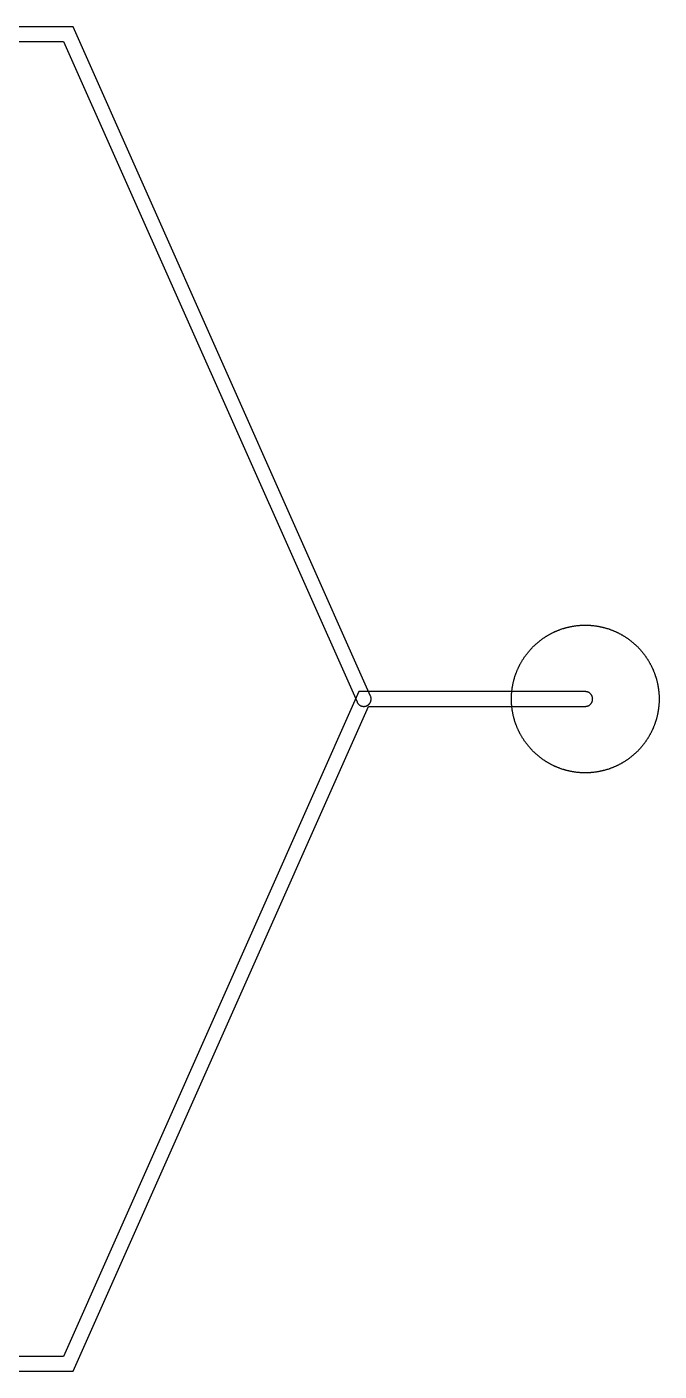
# Model space of a CAD drawing. Extents: x -44500 to 44500, y -47000 to 47000.
# Drawn here: x 12438 to 21000, y -44100 to -25900 of the extents above; entities that cross this region are included whole.
import ezdxf

# ---------------------------------------------------------------- set-up
doc = ezdxf.new("R2010")
doc.units = 0
doc.layers.add('Metal1', color=160, linetype='CONTINUOUS')

msp = doc.modelspace()

# ---------------------------------------------------------------- linework, layer by layer
at = {"layer": 'Metal1'}
for points in [[(-2958.58, -26100), (12935.01, -26100), (16908.62, -35040.61), (16908.64, -35040.6), (16908.75, -35040.85), (16909.65, -35042.85), (16910.6, -35044.8), (16911.65, -35046.8), (16912.7, -35048.75), (16913.75, -35050.6), (16914.9, -35052.5), (16916.1, -35054.4), (16917.3, -35056.2), (16918.6, -35058.05), (16919.9, -35059.85), (16921.25, -35061.6), (16922.6, -35063.3), (16924.05, -35065.05), (16925.45, -35066.65), (16928.5, -35069.9), (16930.1, -35071.5), (16933.35, -35074.55), (16934.95, -35075.95), (16936.7, -35077.4), (16938.4, -35078.75), (16940.15, -35080.1), (16941.95, -35081.4), (16943.8, -35082.7), (16945.6, -35083.9), (16947.5, -35085.1), (16949.4, -35086.25), (16951.25, -35087.3), (16953.2, -35088.35), (16955.2, -35089.4), (16957.15, -35090.35), (16959.15, -35091.25), (16961.2, -35092.15), (16963.25, -35093), (16965.35, -35093.8), (16967.45, -35094.55), (16969.55, -35095.25), (16973.8, -35096.5), (16975.9, -35097.05), (16978.05, -35097.55), (16980.2, -35098), (16982.35, -35098.4), (16984.6, -35098.8), (16986.75, -35099.1), (16991.15, -35099.6), (16995.55, -35099.9), (17000, -35100), (17004.45, -35099.9), (17008.85, -35099.6), (17013.25, -35099.1), (17015.4, -35098.8), (17017.65, -35098.4), (17019.8, -35098), (17021.95, -35097.55), (17024.1, -35097.05), (17026.2, -35096.5), (17030.45, -35095.25), (17032.55, -35094.55), (17034.65, -35093.8), (17036.75, -35093), (17038.8, -35092.15), (17040.85, -35091.25), (17042.85, -35090.35), (17044.8, -35089.4), (17046.8, -35088.35), (17048.75, -35087.3), (17050.6, -35086.25), (17052.5, -35085.1), (17054.4, -35083.9), (17056.2, -35082.7), (17058.05, -35081.4), (17059.85, -35080.1), (17061.6, -35078.75), (17063.3, -35077.4), (17065.05, -35075.95), (17066.65, -35074.55), (17069.9, -35071.5), (17071.5, -35069.9), (17074.55, -35066.65), (17075.95, -35065.05), (17077.4, -35063.3), (17078.75, -35061.6), (17080.1, -35059.85), (17081.4, -35058.05), (17082.7, -35056.2), (17083.9, -35054.4), (17085.1, -35052.5), (17086.25, -35050.6), (17087.3, -35048.75), (17088.35, -35046.8), (17089.4, -35044.8), (17090.35, -35042.85), (17091.25, -35040.85), (17092.15, -35038.8), (17093, -35036.75), (17093.8, -35034.65), (17094.55, -35032.55), (17095.25, -35030.45), (17096.5, -35026.2), (17097.05, -35024.1), (17097.55, -35021.95), (17098, -35019.8), (17098.4, -35017.65), (17098.8, -35015.4), (17099.1, -35013.25), (17099.6, -35008.85), (17099.9, -35004.45), (17100, -35000), (17099.9, -34995.55), (17099.6, -34991.15), (17099.1, -34986.75), (17098.8, -34984.6), (17098.4, -34982.35), (17098, -34980.2), (17097.55, -34978.05), (17097.05, -34975.9), (17096.5, -34973.8), (17095.25, -34969.55), (17094.55, -34967.45), (17093.8, -34965.35), (17093, -34963.25), (17092.15, -34961.2), (17091.36, -34959.4), (17091.38, -34959.39), (13064.99, -25900), (-3041.42, -25900)], [(-3041.42, -44100), (13064.99, -44100), (17064.99, -35100), (20000, -35100), (20004.45, -35099.9), (20008.85, -35099.6), (20013.25, -35099.1), (20015.4, -35098.8), (20017.65, -35098.4), (20019.8, -35098), (20021.95, -35097.55), (20024.1, -35097.05), (20026.2, -35096.5), (20030.45, -35095.25), (20032.55, -35094.55), (20034.65, -35093.8), (20036.75, -35093), (20038.8, -35092.15), (20040.85, -35091.25), (20042.85, -35090.35), (20044.8, -35089.4), (20046.8, -35088.35), (20048.75, -35087.3), (20050.6, -35086.25), (20052.5, -35085.1), (20054.4, -35083.9), (20056.2, -35082.7), (20058.05, -35081.4), (20059.85, -35080.1), (20061.6, -35078.75), (20063.3, -35077.4), (20065.05, -35075.95), (20066.65, -35074.55), (20069.9, -35071.5), (20071.5, -35069.9), (20074.55, -35066.65), (20075.95, -35065.05), (20077.4, -35063.3), (20078.75, -35061.6), (20080.1, -35059.85), (20081.4, -35058.05), (20082.7, -35056.2), (20083.9, -35054.4), (20085.1, -35052.5), (20086.25, -35050.6), (20087.3, -35048.75), (20088.35, -35046.8), (20089.4, -35044.8), (20090.35, -35042.85), (20091.25, -35040.85), (20092.15, -35038.8), (20093, -35036.75), (20093.8, -35034.65), (20094.55, -35032.55), (20095.25, -35030.45), (20096.5, -35026.2), (20097.05, -35024.1), (20097.55, -35021.95), (20098, -35019.8), (20098.4, -35017.65), (20098.8, -35015.4), (20099.1, -35013.25), (20099.6, -35008.85), (20099.9, -35004.45), (20100, -35000), (20099.9, -34995.55), (20099.6, -34991.15), (20099.1, -34986.75), (20098.8, -34984.6), (20098.4, -34982.35), (20098, -34980.2), (20097.55, -34978.05), (20097.05, -34975.9), (20096.5, -34973.8), (20095.25, -34969.55), (20094.55, -34967.45), (20093.8, -34965.35), (20093, -34963.25), (20092.15, -34961.2), (20091.25, -34959.15), (20090.35, -34957.15), (20089.4, -34955.2), (20088.35, -34953.2), (20087.3, -34951.25), (20086.25, -34949.4), (20085.1, -34947.5), (20083.9, -34945.6), (20082.7, -34943.8), (20081.4, -34941.95), (20080.1, -34940.15), (20078.75, -34938.4), (20077.4, -34936.7), (20075.95, -34934.95), (20074.55, -34933.35), (20071.5, -34930.1), (20069.9, -34928.5), (20066.65, -34925.45), (20065.05, -34924.05), (20063.3, -34922.6), (20061.6, -34921.25), (20059.85, -34919.9), (20058.05, -34918.6), (20056.2, -34917.3), (20054.4, -34916.1), (20052.5, -34914.9), (20050.6, -34913.75), (20048.75, -34912.7), (20046.8, -34911.65), (20044.8, -34910.6), (20042.85, -34909.65), (20040.85, -34908.75), (20038.8, -34907.85), (20036.75, -34907), (20034.65, -34906.2), (20032.55, -34905.45), (20030.45, -34904.75), (20026.2, -34903.5), (20024.1, -34902.95), (20021.95, -34902.45), (20019.8, -34902), (20017.65, -34901.6), (20015.4, -34901.2), (20013.25, -34900.9), (20008.85, -34900.4), (20004.45, -34900.1), (20000, -34900), (16935.01, -34900), (12935.01, -43900), (-2958.58, -43900)]]:
    msp.add_lwpolyline(points, dxfattribs=at)
msp.add_lwpolyline([(20999.9, -35014.1), (20999.6, -35028.2), (20999.1, -35042.3), (20998.4, -35056.35), (20997.95, -35063.4), (20997.5, -35070.4), (20997, -35077.4), (20996.4, -35084.45), (20995.8, -35091.45), (20995.1, -35098.5), (20994.4, -35105.5), (20993.65, -35112.5), (20991.95, -35126.5), (20991.05, -35133.45), (20990.05, -35140.45), (20989.05, -35147.4), (20988, -35154.35), (20986.9, -35161.3), (20985.7, -35168.3), (20984.5, -35175.2), (20983.25, -35182.15), (20981.95, -35189.05), (20980.6, -35196), (20979.2, -35202.85), (20977.75, -35209.75), (20976.25, -35216.6), (20974.7, -35223.5), (20973.1, -35230.35), (20971.45, -35237.2), (20969.75, -35244.05), (20968, -35250.9), (20966.2, -35257.7), (20964.35, -35264.5), (20962.5, -35271.25), (20960.55, -35278.05), (20958.55, -35284.85), (20956.55, -35291.55), (20954.45, -35298.3), (20952.35, -35305), (20947.95, -35318.4), (20945.65, -35325.1), (20943.35, -35331.75), (20941, -35338.35), (20938.6, -35345), (20936.15, -35351.6), (20933.65, -35358.15), (20931.1, -35364.75), (20928.5, -35371.3), (20925.9, -35377.75), (20923.2, -35384.3), (20920.45, -35390.85), (20917.7, -35397.25), (20914.85, -35403.75), (20912, -35410.15), (20909.1, -35416.55), (20906.15, -35422.95), (20903.15, -35429.3), (20900.1, -35435.65), (20897, -35442), (20893.85, -35448.35), (20890.65, -35454.65), (20887.45, -35460.9), (20884.2, -35467.1), (20880.9, -35473.3), (20877.5, -35479.55), (20874.15, -35485.65), (20870.7, -35491.8), (20867.2, -35497.95), (20863.65, -35504.05), (20860.1, -35510.1), (20856.45, -35516.2), (20852.85, -35522.15), (20849.15, -35528.15), (20845.35, -35534.2), (20841.6, -35540.1), (20837.75, -35546.05), (20833.9, -35551.9), (20830, -35557.75), (20826.05, -35563.55), (20822.05, -35569.4), (20818, -35575.2), (20813.95, -35580.9), (20809.85, -35586.6), (20805.7, -35592.3), (20801.5, -35597.95), (20797.25, -35603.6), (20793, -35609.2), (20788.7, -35614.75), (20784.35, -35620.3), (20779.95, -35625.8), (20775.5, -35631.3), (20771.05, -35636.75), (20766.55, -35642.15), (20762, -35647.55), (20757.4, -35652.95), (20752.8, -35658.2), (20748.15, -35663.5), (20743.45, -35668.75), (20738.7, -35674), (20733.95, -35679.2), (20729.2, -35684.3), (20724.3, -35689.45), (20719.45, -35694.5), (20714.55, -35699.55), (20709.6, -35704.6), (20704.6, -35709.6), (20699.55, -35714.55), (20694.5, -35719.45), (20689.45, -35724.3), (20684.3, -35729.2), (20679.2, -35733.95), (20674, -35738.7), (20668.75, -35743.45), (20663.5, -35748.15), (20658.2, -35752.8), (20652.95, -35757.4), (20647.55, -35762), (20642.15, -35766.55), (20636.75, -35771.05), (20631.3, -35775.5), (20625.8, -35779.95), (20620.3, -35784.35), (20614.75, -35788.7), (20609.2, -35793), (20603.6, -35797.25), (20597.95, -35801.5), (20592.3, -35805.7), (20586.6, -35809.85), (20580.9, -35813.95), (20575.2, -35818), (20569.4, -35822.05), (20563.55, -35826.05), (20557.75, -35830), (20551.9, -35833.9), (20546.05, -35837.75), (20540.1, -35841.6), (20534.2, -35845.35), (20528.15, -35849.15), (20522.15, -35852.85), (20516.2, -35856.45), (20510.1, -35860.1), (20504.05, -35863.65), (20497.95, -35867.2), (20491.8, -35870.7), (20485.65, -35874.15), (20479.55, -35877.5), (20473.3, -35880.9), (20467.1, -35884.2), (20460.9, -35887.45), (20454.65, -35890.65), (20448.35, -35893.85), (20442, -35897), (20435.65, -35900.1), (20429.3, -35903.15), (20422.95, -35906.15), (20416.55, -35909.1), (20410.15, -35912), (20403.75, -35914.85), (20397.25, -35917.7), (20390.85, -35920.45), (20384.3, -35923.2), (20377.75, -35925.9), (20371.3, -35928.5), (20364.75, -35931.1), (20358.15, -35933.65), (20351.6, -35936.15), (20345, -35938.6), (20338.35, -35941), (20331.75, -35943.35), (20325.1, -35945.65), (20318.4, -35947.95), (20305, -35952.35), (20298.3, -35954.45), (20291.55, -35956.55), (20284.85, -35958.55), (20278.05, -35960.55), (20271.25, -35962.5), (20264.5, -35964.35), (20257.7, -35966.2), (20250.9, -35968), (20244.05, -35969.75), (20237.2, -35971.45), (20230.35, -35973.1), (20223.5, -35974.7), (20216.6, -35976.25), (20209.75, -35977.75), (20202.85, -35979.2), (20196, -35980.6), (20189.05, -35981.95), (20182.15, -35983.25), (20175.2, -35984.5), (20168.3, -35985.7), (20161.3, -35986.9), (20154.35, -35988), (20147.4, -35989.05), (20140.45, -35990.05), (20133.45, -35991.05), (20126.5, -35991.95), (20112.5, -35993.65), (20105.5, -35994.4), (20098.5, -35995.1), (20091.45, -35995.8), (20084.45, -35996.4), (20077.4, -35997), (20070.4, -35997.5), (20063.4, -35997.95), (20056.35, -35998.4), (20042.3, -35999.1), (20028.2, -35999.6), (20014.1, -35999.9), (20000, -36000), (19985.9, -35999.9), (19971.8, -35999.6), (19957.7, -35999.1), (19943.65, -35998.4), (19936.6, -35997.95), (19929.6, -35997.5), (19922.6, -35997), (19915.55, -35996.4), (19908.55, -35995.8), (19901.5, -35995.1), (19894.5, -35994.4), (19887.5, -35993.65), (19873.5, -35991.95), (19866.55, -35991.05), (19859.55, -35990.05), (19852.6, -35989.05), (19845.65, -35988), (19838.7, -35986.9), (19831.7, -35985.7), (19824.8, -35984.5), (19817.85, -35983.25), (19810.95, -35981.95), (19804, -35980.6), (19797.15, -35979.2), (19790.25, -35977.75), (19783.4, -35976.25), (19776.5, -35974.7), (19769.65, -35973.1), (19762.8, -35971.45), (19755.95, -35969.75), (19749.1, -35968), (19742.3, -35966.2), (19735.5, -35964.35), (19728.75, -35962.5), (19721.95, -35960.55), (19715.15, -35958.55), (19708.45, -35956.55), (19701.7, -35954.45), (19695, -35952.35), (19681.6, -35947.95), (19674.9, -35945.65), (19668.25, -35943.35), (19661.65, -35941), (19655, -35938.6), (19648.4, -35936.15), (19641.85, -35933.65), (19635.25, -35931.1), (19628.7, -35928.5), (19622.25, -35925.9), (19615.7, -35923.2), (19609.15, -35920.45), (19602.75, -35917.7), (19596.25, -35914.85), (19589.85, -35912), (19583.45, -35909.1), (19577.05, -35906.15), (19570.7, -35903.15), (19564.35, -35900.1), (19558, -35897), (19551.65, -35893.85), (19545.35, -35890.65), (19539.1, -35887.45), (19532.9, -35884.2), (19526.7, -35880.9), (19520.45, -35877.5), (19514.35, -35874.15), (19508.2, -35870.7), (19502.05, -35867.2), (19495.95, -35863.65), (19489.9, -35860.1), (19483.8, -35856.45), (19477.85, -35852.85), (19471.85, -35849.15), (19465.8, -35845.35), (19459.9, -35841.6), (19453.95, -35837.75), (19448.1, -35833.9), (19442.25, -35830), (19436.45, -35826.05), (19430.6, -35822.05), (19424.8, -35818), (19419.1, -35813.95), (19413.4, -35809.85), (19407.7, -35805.7), (19402.05, -35801.5), (19396.4, -35797.25), (19390.8, -35793), (19385.25, -35788.7), (19379.7, -35784.35), (19374.2, -35779.95), (19368.7, -35775.5), (19363.25, -35771.05), (19357.85, -35766.55), (19352.45, -35762), (19347.05, -35757.4), (19341.8, -35752.8), (19336.5, -35748.15), (19331.25, -35743.45), (19326, -35738.7), (19320.8, -35733.95), (19315.7, -35729.2), (19310.55, -35724.3), (19305.5, -35719.45), (19300.45, -35714.55), (19295.4, -35709.6), (19290.4, -35704.6), (19285.45, -35699.55), (19280.55, -35694.5), (19275.7, -35689.45), (19270.8, -35684.3), (19266.05, -35679.2), (19261.3, -35674), (19256.55, -35668.75), (19251.85, -35663.5), (19247.2, -35658.2), (19242.6, -35652.95), (19238, -35647.55), (19233.45, -35642.15), (19228.95, -35636.75), (19224.5, -35631.3), (19220.05, -35625.8), (19215.65, -35620.3), (19211.3, -35614.75), (19207, -35609.2), (19202.75, -35603.6), (19198.5, -35597.95), (19194.3, -35592.3), (19190.15, -35586.6), (19186.05, -35580.9), (19182, -35575.2), (19177.95, -35569.4), (19173.95, -35563.55), (19170, -35557.75), (19166.1, -35551.9), (19162.25, -35546.05), (19158.4, -35540.1), (19154.65, -35534.2), (19150.85, -35528.15), (19147.15, -35522.15), (19143.55, -35516.2), (19139.9, -35510.1), (19136.35, -35504.05), (19132.8, -35497.95), (19129.3, -35491.8), (19125.85, -35485.65), (19122.5, -35479.55), (19119.1, -35473.3), (19115.8, -35467.1), (19112.55, -35460.9), (19109.35, -35454.65), (19106.15, -35448.35), (19103, -35442), (19099.9, -35435.65), (19096.85, -35429.3), (19093.85, -35422.95), (19090.9, -35416.55), (19088, -35410.15), (19085.15, -35403.75), (19082.3, -35397.25), (19079.55, -35390.85), (19076.8, -35384.3), (19074.1, -35377.75), (19071.5, -35371.3), (19068.9, -35364.75), (19066.35, -35358.15), (19063.85, -35351.6), (19061.4, -35345), (19059, -35338.35), (19056.65, -35331.75), (19054.35, -35325.1), (19052.05, -35318.4), (19047.65, -35305), (19045.55, -35298.3), (19043.45, -35291.55), (19041.45, -35284.85), (19039.45, -35278.05), (19037.5, -35271.25), (19035.65, -35264.5), (19033.8, -35257.7), (19032, -35250.9), (19030.25, -35244.05), (19028.55, -35237.2), (19026.9, -35230.35), (19025.3, -35223.5), (19023.75, -35216.6), (19022.25, -35209.75), (19020.8, -35202.85), (19019.4, -35196), (19018.05, -35189.05), (19016.75, -35182.15), (19015.5, -35175.2), (19014.3, -35168.3), (19013.1, -35161.3), (19012, -35154.35), (19010.95, -35147.4), (19009.95, -35140.45), (19008.95, -35133.45), (19008.05, -35126.5), (19006.35, -35112.5), (19005.6, -35105.5), (19004.9, -35098.5), (19004.2, -35091.45), (19003.6, -35084.45), (19003, -35077.4), (19002.5, -35070.4), (19002.05, -35063.4), (19001.6, -35056.35), (19000.9, -35042.3), (19000.4, -35028.2), (19000.1, -35014.1), (19000, -35000), (19000.1, -34985.9), (19000.4, -34971.8), (19000.9, -34957.7), (19001.6, -34943.65), (19002.05, -34936.6), (19002.5, -34929.6), (19003, -34922.6), (19003.6, -34915.55), (19004.2, -34908.55), (19004.9, -34901.5), (19005.6, -34894.5), (19006.35, -34887.5), (19008.05, -34873.5), (19008.95, -34866.55), (19009.95, -34859.55), (19010.95, -34852.6), (19012, -34845.65), (19013.1, -34838.7), (19014.3, -34831.7), (19015.5, -34824.8), (19016.75, -34817.85), (19018.05, -34810.95), (19019.4, -34804), (19020.8, -34797.15), (19022.25, -34790.25), (19023.75, -34783.4), (19025.3, -34776.5), (19026.9, -34769.65), (19028.55, -34762.8), (19030.25, -34755.95), (19032, -34749.1), (19033.8, -34742.3), (19035.65, -34735.5), (19037.5, -34728.75), (19039.45, -34721.95), (19041.45, -34715.15), (19043.45, -34708.45), (19045.55, -34701.7), (19047.65, -34695), (19052.05, -34681.6), (19054.35, -34674.9), (19056.65, -34668.25), (19059, -34661.65), (19061.4, -34655), (19063.85, -34648.4), (19066.35, -34641.85), (19068.9, -34635.25), (19071.5, -34628.7), (19074.1, -34622.25), (19076.8, -34615.7), (19079.55, -34609.15), (19082.3, -34602.75), (19085.15, -34596.25), (19088, -34589.85), (19090.9, -34583.45), (19093.85, -34577.05), (19096.85, -34570.7), (19099.9, -34564.35), (19103, -34558), (19106.15, -34551.65), (19109.35, -34545.35), (19112.55, -34539.1), (19115.8, -34532.9), (19119.1, -34526.7), (19122.5, -34520.45), (19125.85, -34514.35), (19129.3, -34508.2), (19132.8, -34502.05), (19136.35, -34495.95), (19139.9, -34489.9), (19143.55, -34483.8), (19147.15, -34477.85), (19150.85, -34471.85), (19154.65, -34465.8), (19158.4, -34459.9), (19162.25, -34453.95), (19166.1, -34448.1), (19170, -34442.25), (19173.95, -34436.45), (19177.95, -34430.6), (19182, -34424.8), (19186.05, -34419.1), (19190.15, -34413.4), (19194.3, -34407.7), (19198.5, -34402.05), (19202.75, -34396.4), (19207, -34390.8), (19211.3, -34385.25), (19215.65, -34379.7), (19220.05, -34374.2), (19224.5, -34368.7), (19228.95, -34363.25), (19233.45, -34357.85), (19238, -34352.45), (19242.6, -34347.05), (19247.2, -34341.8), (19251.85, -34336.5), (19256.55, -34331.25), (19261.3, -34326), (19266.05, -34320.8), (19270.8, -34315.7), (19275.7, -34310.55), (19280.55, -34305.5), (19285.45, -34300.45), (19290.4, -34295.4), (19295.4, -34290.4), (19300.45, -34285.45), (19305.5, -34280.55), (19310.55, -34275.7), (19315.7, -34270.8), (19320.8, -34266.05), (19326, -34261.3), (19331.25, -34256.55), (19336.5, -34251.85), (19341.8, -34247.2), (19347.05, -34242.6), (19352.45, -34238), (19357.85, -34233.45), (19363.25, -34228.95), (19368.7, -34224.5), (19374.2, -34220.05), (19379.7, -34215.65), (19385.25, -34211.3), (19390.8, -34207), (19396.4, -34202.75), (19402.05, -34198.5), (19407.7, -34194.3), (19413.4, -34190.15), (19419.1, -34186.05), (19424.8, -34182), (19430.6, -34177.95), (19436.45, -34173.95), (19442.25, -34170), (19448.1, -34166.1), (19453.95, -34162.25), (19459.9, -34158.4), (19465.8, -34154.65), (19471.85, -34150.85), (19477.85, -34147.15), (19483.8, -34143.55), (19489.9, -34139.9), (19495.95, -34136.35), (19502.05, -34132.8), (19508.2, -34129.3), (19514.35, -34125.85), (19520.45, -34122.5), (19526.7, -34119.1), (19532.9, -34115.8), (19539.1, -34112.55), (19545.35, -34109.35), (19551.65, -34106.15), (19558, -34103), (19564.35, -34099.9), (19570.7, -34096.85), (19577.05, -34093.85), (19583.45, -34090.9), (19589.85, -34088), (19596.25, -34085.15), (19602.75, -34082.3), (19609.15, -34079.55), (19615.7, -34076.8), (19622.25, -34074.1), (19628.7, -34071.5), (19635.25, -34068.9), (19641.85, -34066.35), (19648.4, -34063.85), (19655, -34061.4), (19661.65, -34059), (19668.25, -34056.65), (19674.9, -34054.35), (19681.6, -34052.05), (19695, -34047.65), (19701.7, -34045.55), (19708.45, -34043.45), (19715.15, -34041.45), (19721.95, -34039.45), (19728.75, -34037.5), (19735.5, -34035.65), (19742.3, -34033.8), (19749.1, -34032), (19755.95, -34030.25), (19762.8, -34028.55), (19769.65, -34026.9), (19776.5, -34025.3), (19783.4, -34023.75), (19790.25, -34022.25), (19797.15, -34020.8), (19804, -34019.4), (19810.95, -34018.05), (19817.85, -34016.75), (19824.8, -34015.5), (19831.7, -34014.3), (19838.7, -34013.1), (19845.65, -34012), (19852.6, -34010.95), (19859.55, -34009.95), (19866.55, -34008.95), (19873.5, -34008.05), (19887.5, -34006.35), (19894.5, -34005.6), (19901.5, -34004.9), (19908.55, -34004.2), (19915.55, -34003.6), (19922.6, -34003), (19929.6, -34002.5), (19936.6, -34002.05), (19943.65, -34001.6), (19957.7, -34000.9), (19971.8, -34000.4), (19985.9, -34000.1), (20000, -34000), (20014.1, -34000.1), (20028.2, -34000.4), (20042.3, -34000.9), (20056.35, -34001.6), (20063.4, -34002.05), (20070.4, -34002.5), (20077.4, -34003), (20084.45, -34003.6), (20091.45, -34004.2), (20098.5, -34004.9), (20105.5, -34005.6), (20112.5, -34006.35), (20126.5, -34008.05), (20133.45, -34008.95), (20140.45, -34009.95), (20147.4, -34010.95), (20154.35, -34012), (20161.3, -34013.1), (20168.3, -34014.3), (20175.2, -34015.5), (20182.15, -34016.75), (20189.05, -34018.05), (20196, -34019.4), (20202.85, -34020.8), (20209.75, -34022.25), (20216.6, -34023.75), (20223.5, -34025.3), (20230.35, -34026.9), (20237.2, -34028.55), (20244.05, -34030.25), (20250.9, -34032), (20257.7, -34033.8), (20264.5, -34035.65), (20271.25, -34037.5), (20278.05, -34039.45), (20284.85, -34041.45), (20291.55, -34043.45), (20298.3, -34045.55), (20305, -34047.65), (20318.4, -34052.05), (20325.1, -34054.35), (20331.75, -34056.65), (20338.35, -34059), (20345, -34061.4), (20351.6, -34063.85), (20358.15, -34066.35), (20364.75, -34068.9), (20371.3, -34071.5), (20377.75, -34074.1), (20384.3, -34076.8), (20390.85, -34079.55), (20397.25, -34082.3), (20403.75, -34085.15), (20410.15, -34088), (20416.55, -34090.9), (20422.95, -34093.85), (20429.3, -34096.85), (20435.65, -34099.9), (20442, -34103), (20448.35, -34106.15), (20454.65, -34109.35), (20460.9, -34112.55), (20467.1, -34115.8), (20473.3, -34119.1), (20479.55, -34122.5), (20485.65, -34125.85), (20491.8, -34129.3), (20497.95, -34132.8), (20504.05, -34136.35), (20510.1, -34139.9), (20516.2, -34143.55), (20522.15, -34147.15), (20528.15, -34150.85), (20534.2, -34154.65), (20540.1, -34158.4), (20546.05, -34162.25), (20551.9, -34166.1), (20557.75, -34170), (20563.55, -34173.95), (20569.4, -34177.95), (20575.2, -34182), (20580.9, -34186.05), (20586.6, -34190.15), (20592.3, -34194.3), (20597.95, -34198.5), (20603.6, -34202.75), (20609.2, -34207), (20614.75, -34211.3), (20620.3, -34215.65), (20625.8, -34220.05), (20631.3, -34224.5), (20636.75, -34228.95), (20642.15, -34233.45), (20647.55, -34238), (20652.95, -34242.6), (20658.2, -34247.2), (20663.5, -34251.85), (20668.75, -34256.55), (20674, -34261.3), (20679.2, -34266.05), (20684.3, -34270.8), (20689.45, -34275.7), (20694.5, -34280.55), (20699.55, -34285.45), (20704.6, -34290.4), (20709.6, -34295.4), (20714.55, -34300.45), (20719.45, -34305.5), (20724.3, -34310.55), (20729.2, -34315.7), (20733.95, -34320.8), (20738.7, -34326), (20743.45, -34331.25), (20748.15, -34336.5), (20752.8, -34341.8), (20757.4, -34347.05), (20762, -34352.45), (20766.55, -34357.85), (20771.05, -34363.25), (20775.5, -34368.7), (20779.95, -34374.2), (20784.35, -34379.7), (20788.7, -34385.25), (20793, -34390.8), (20797.25, -34396.4), (20801.5, -34402.05), (20805.7, -34407.7), (20809.85, -34413.4), (20813.95, -34419.1), (20818, -34424.8), (20822.05, -34430.6), (20826.05, -34436.45), (20830, -34442.25), (20833.9, -34448.1), (20837.75, -34453.95), (20841.6, -34459.9), (20845.35, -34465.8), (20849.15, -34471.85), (20852.85, -34477.85), (20856.45, -34483.8), (20860.1, -34489.9), (20863.65, -34495.95), (20867.2, -34502.05), (20870.7, -34508.2), (20874.15, -34514.35), (20877.5, -34520.45), (20880.9, -34526.7), (20884.2, -34532.9), (20887.45, -34539.1), (20890.65, -34545.35), (20893.85, -34551.65), (20897, -34558), (20900.1, -34564.35), (20903.15, -34570.7), (20906.15, -34577.05), (20909.1, -34583.45), (20912, -34589.85), (20914.85, -34596.25), (20917.7, -34602.75), (20920.45, -34609.15), (20923.2, -34615.7), (20925.9, -34622.25), (20928.5, -34628.7), (20931.1, -34635.25), (20933.65, -34641.85), (20936.15, -34648.4), (20938.6, -34655), (20941, -34661.65), (20943.35, -34668.25), (20945.65, -34674.9), (20947.95, -34681.6), (20952.35, -34695), (20954.45, -34701.7), (20956.55, -34708.45), (20958.55, -34715.15), (20960.55, -34721.95), (20962.5, -34728.75), (20964.35, -34735.5), (20966.2, -34742.3), (20968, -34749.1), (20969.75, -34755.95), (20971.45, -34762.8), (20973.1, -34769.65), (20974.7, -34776.5), (20976.25, -34783.4), (20977.75, -34790.25), (20979.2, -34797.15), (20980.6, -34804), (20981.95, -34810.95), (20983.25, -34817.85), (20984.5, -34824.8), (20985.7, -34831.7), (20986.9, -34838.7), (20988, -34845.65), (20989.05, -34852.6), (20990.05, -34859.55), (20991.05, -34866.55), (20991.95, -34873.5), (20993.65, -34887.5), (20994.4, -34894.5), (20995.1, -34901.5), (20995.8, -34908.55), (20996.4, -34915.55), (20997, -34922.6), (20997.5, -34929.6), (20997.95, -34936.6), (20998.4, -34943.65), (20999.1, -34957.7), (20999.6, -34971.8), (20999.9, -34985.9), (21000, -35000)], close=True, dxfattribs=at)

doc.saveas('drawing.dxf')
